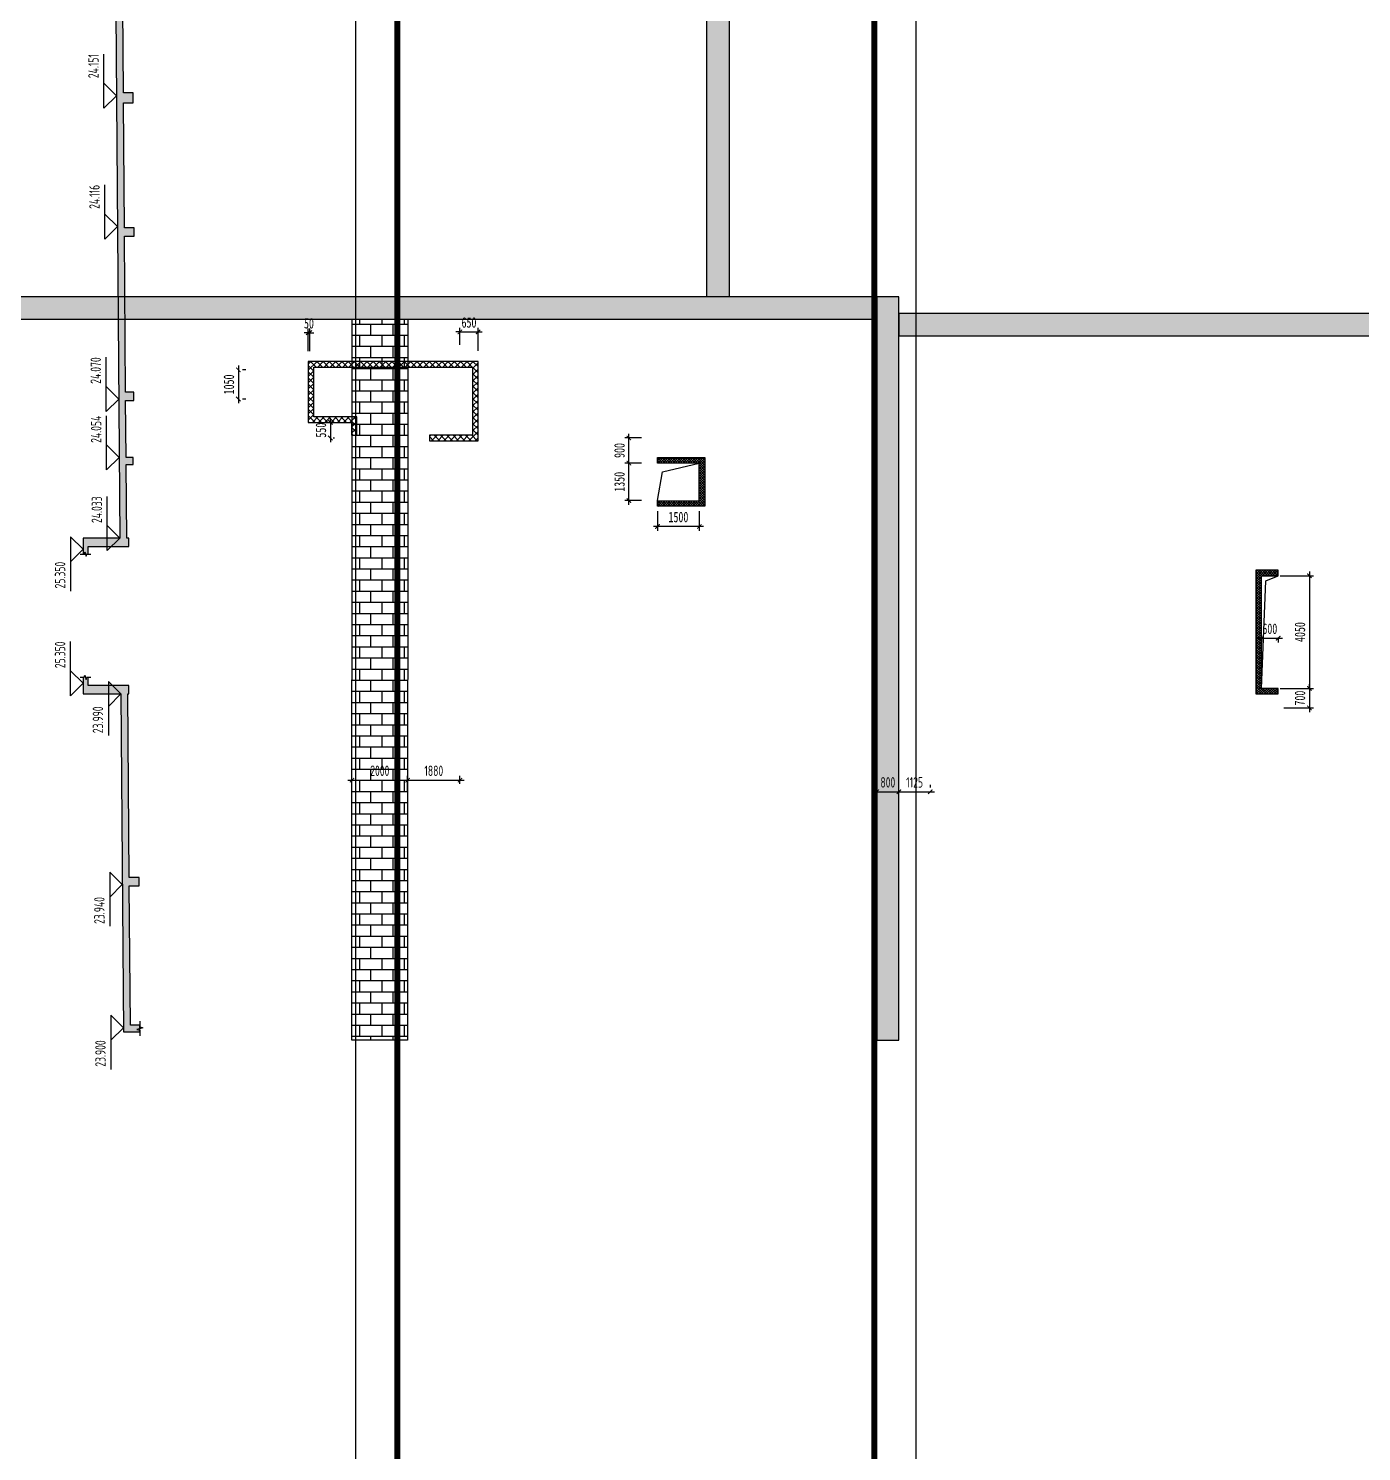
# Model space of a CAD drawing. Extents: x -302153 to 1239823, y 44204 to 1496698.
# Drawn here: x 1098620 to 1146520, y 778397 to 829547 of the extents above; entities that cross this region are included whole.
import ezdxf
from ezdxf.enums import TextEntityAlignment as Align

# ---------------------------------------------------------------- set-up
doc = ezdxf.new("R2010")
doc.units = 0
doc.header["$LTSCALE"] = 1500
doc.header["$MEASUREMENT"] = 0
doc.layers.get('0').update_dxf_attribs({"linetype": 'CONTINUOUS'})
doc.layers.get('Defpoints').update_dxf_attribs({"color": 2, "linetype": 'CONTINUOUS'})
for name, color, linetype in [('HATCH1', 181, 'CONTINUOUS'), ('S_HOLE', 201, 'CONTINUOUS'), ('S_HOLE_TEXT', 201, 'CONTINUOUS'), ('S_PLAN_DIMS', 3, 'CONTINUOUS'), ('SD_DIMS', 3, 'CONTINUOUS'), ('SD_THIN', 83, 'CONTINUOUS'), ('后浇带', 7, 'CONTINUOUS')]:
    doc.layers.add(name, color=color, linetype=linetype)
doc.layers.add('内框', color=8, linetype='CONTINUOUS', plot=False)
doc.styles.add('TH-STYLE3', font='tssdeng.shx', dxfattribs={"width": 0.7, "bigfont": 'tssdchn.shx'})
doc.styles.add('TSSD_Dimension', font='', dxfattribs={"width": 0.7})
doc.styles.add('TSSD_Label', font='tssdeng.shx', dxfattribs={"width": 0.7, "bigfont": 'hztxt.shx'})
doc.styles.add('黑体', font='simhei.ttf')
doc.styles.get('TSSD_Dimension').set_extended_font_data('SimSun')
doc.dimstyles.new('TSSD_150_150', dxfattribs={"dimtxt": 375, "dimasz": 150, "dimexe": 150, "dimexo": 375, "dimgap": 150, "dimtad": 1, "dimdec": 0, "dimzin": 0, "dimdsep": 46, "dimtxsty": 'TSSD_Dimension', "dimblk": 'ARCHTICK', "dimblk1": 'ARCHTICK', "dimblk2": 'ARCHTICK', "dimcen": 0, "dimdle": 150, "dimclrt": 7, "dimadec": 0, "dimazin": 0, "dimtfac": 1, "dimtdec": 0, "dimtix": 1, "dimtmove": 2, "dimatfit": 3, "dimfxl": 1, "dimtolj": 1, "dimtzin": 0, "dimarcsym": 0})
pattern_1 = [(45, (0, 0), (-44.9012806, 44.9012806), []), (135, (0, 0), (-44.9012806, -44.9012806), [])]

# ---------------------------------------------------------------- blocks, each defined once
blk = doc.blocks.new('THAPE_A0L1_inner')
at = {"layer": '内框'}
blk.add_lwpolyline([(0, 0), (1486, 0), (1486, 841), (0, 841)], close=True, dxfattribs=at)
at = {"layer": '内框', "const_width": 1.4}
blk.add_lwpolyline([(25, 831), (25, 10), (1476, 10), (1476, 831)], close=True, dxfattribs=at)
at = {"layer": '内框', "style": '黑体', "width": 0.8}
blk.add_attdef('内框名称', (73.61, 847.62), '', height=10, dxfattribs=at)
blk = doc.blocks.new('_ArchTick')
at = {"color": 0, "const_width": 0.25}
blk.add_lwpolyline([(-0.53, -0.53), (0.53, 0.53)], dxfattribs=at)
blk = doc.blocks.new('*D69')
at = {"layer": 'Defpoints', "color": 0, "transparency": 16777216}
for p in [(1143224, 805827), (1143350, 805127), (1144647, 805127)]:
    blk.add_point(p, dxfattribs=at)
at = {"layer": 'S_HOLE', "color": 0, "lineweight": -2, "transparency": 16777216}
for p, q in [((1143599, 805827), (1144797, 805827)), ((1144647, 805827), (1144647, 805977)), ((1144647, 805827), (1144647, 805127)), ((1143725, 805127), (1144797, 805127)), ((1144647, 805127), (1144647, 804977))]:
    blk.add_line(p, q, dxfattribs=at)
at = {"layer": 'S_HOLE', "color": 0, "lineweight": -2, "transparency": 16777216, "xscale": 150, "yscale": 150, "zscale": 150}
for p, rotation in [((1144647, 805827), 270), ((1144647, 805127), 90)]:
    blk.add_blockref('_ArchTick', p, dxfattribs=dict(at, rotation=rotation))
at = {"layer": 'S_HOLE', "color": 7, "transparency": 16777216, "insert": (1144309, 805477), "char_height": 375, "attachment_point": 5, "rotation": 90, "style": 'TSSD_Dimension'}
blk.add_mtext('\\A1;700', dxfattribs=at)
blk = doc.blocks.new('*D70')
at = {"layer": 'Defpoints', "color": 0, "transparency": 16777216}
for p in [(1143224, 809877), (1143224, 805827), (1144647, 805827)]:
    blk.add_point(p, dxfattribs=at)
at = {"layer": 'S_HOLE', "color": 0, "lineweight": -2, "transparency": 16777216}
for p, q in [((1143599, 809877), (1144797, 809877)), ((1144647, 810027), (1144647, 805677)), ((1143599, 805827), (1144797, 805827))]:
    blk.add_line(p, q, dxfattribs=at)
at = {"layer": 'S_HOLE', "color": 0, "lineweight": -2, "transparency": 16777216, "xscale": 150, "yscale": 150, "zscale": 150}
for p, rotation in [((1144647, 809877), 90), ((1144647, 805827), 270)]:
    blk.add_blockref('_ArchTick', p, dxfattribs=dict(at, rotation=rotation))
at = {"layer": 'S_HOLE', "color": 7, "transparency": 16777216, "insert": (1144309, 807852), "char_height": 375, "attachment_point": 5, "rotation": 90, "style": 'TSSD_Dimension'}
blk.add_mtext('\\A1;4050', dxfattribs=at)
blk = doc.blocks.new('*D71')
at = {"layer": 'Defpoints', "color": 0, "transparency": 16777216}
for p in [(1142924, 808026), (1143524, 808026), (1143524, 807632)]:
    blk.add_point(p, dxfattribs=at)
at = {"layer": 'S_HOLE', "color": 0, "lineweight": -2, "transparency": 16777216}
for p, q in [((1142924, 807651), (1142924, 807482)), ((1143524, 807651), (1143524, 807482)), ((1142924, 807632), (1142774, 807632)), ((1142924, 807632), (1143524, 807632)), ((1143524, 807632), (1143674, 807632))]:
    blk.add_line(p, q, dxfattribs=at)
at = {"layer": 'S_HOLE', "color": 0, "lineweight": -2, "transparency": 16777216, "xscale": 150, "yscale": 150, "zscale": 150}
blk.add_blockref('_ArchTick', (1142924, 807632), dxfattribs=at)
at = {"layer": 'S_HOLE', "color": 0, "lineweight": -2, "transparency": 16777216, "xscale": 150, "yscale": 150, "zscale": 150, "rotation": 180}
blk.add_blockref('_ArchTick', (1143524, 807632), dxfattribs=at)
at = {"layer": 'S_HOLE', "color": 7, "transparency": 16777216, "insert": (1143224, 807969), "char_height": 375, "attachment_point": 5, "style": 'TSSD_Dimension'}
blk.add_mtext('\\A1;600', dxfattribs=at)
blk = doc.blocks.new('*D73')
at = {"layer": 'Defpoints', "color": 0, "transparency": 16777216}
for p in [(1120195, 814827), (1121024, 814827), (1121024, 813928)]:
    blk.add_point(p, dxfattribs=at)
at = {"layer": 'S_HOLE', "color": 0, "lineweight": -2, "transparency": 16777216}
for p, q in [((1120649, 814827), (1120045, 814827)), ((1120195, 813778), (1120195, 814977)), ((1120649, 813928), (1120045, 813928))]:
    blk.add_line(p, q, dxfattribs=at)
at = {"layer": 'S_HOLE', "color": 0, "lineweight": -2, "transparency": 16777216, "xscale": 150, "yscale": 150, "zscale": 150}
for p, rotation in [((1120195, 814827), 90), ((1120195, 813928), 270)]:
    blk.add_blockref('_ArchTick', p, dxfattribs=dict(at, rotation=rotation))
at = {"layer": 'S_HOLE', "color": 7, "transparency": 16777216, "insert": (1119858, 814378), "char_height": 375, "attachment_point": 5, "rotation": 90, "style": 'TSSD_Dimension'}
blk.add_mtext('\\A1;900', dxfattribs=at)
blk = doc.blocks.new('*D74')
at = {"layer": 'Defpoints', "color": 0, "transparency": 16777216}
for p in [(1120195, 813928), (1121024, 813928), (1121024, 812577)]:
    blk.add_point(p, dxfattribs=at)
at = {"layer": 'S_HOLE', "color": 0, "lineweight": -2, "transparency": 16777216}
for p, q in [((1120649, 813928), (1120045, 813928)), ((1120195, 812427), (1120195, 814078)), ((1120649, 812577), (1120045, 812577))]:
    blk.add_line(p, q, dxfattribs=at)
at = {"layer": 'S_HOLE', "color": 0, "lineweight": -2, "transparency": 16777216, "xscale": 150, "yscale": 150, "zscale": 150}
for p, rotation in [((1120195, 813928), 90), ((1120195, 812577), 270)]:
    blk.add_blockref('_ArchTick', p, dxfattribs=dict(at, rotation=rotation))
at = {"layer": 'S_HOLE', "color": 7, "transparency": 16777216, "insert": (1119858, 813253), "char_height": 375, "attachment_point": 5, "rotation": 90, "style": 'TSSD_Dimension'}
blk.add_mtext('\\A1;1350', dxfattribs=at)
blk = doc.blocks.new('*D75')
at = {"layer": 'Defpoints', "color": 0, "transparency": 16777216}
for p in [(1121224, 812577), (1122724, 812574), (1121224, 811646)]:
    blk.add_point(p, dxfattribs=at)
at = {"layer": 'S_HOLE', "color": 0, "lineweight": -2, "transparency": 16777216}
for p, q in [((1121224, 812202), (1121224, 811496)), ((1122724, 812199), (1122724, 811496)), ((1122874, 811646), (1121074, 811646))]:
    blk.add_line(p, q, dxfattribs=at)
at = {"layer": 'S_HOLE', "color": 0, "lineweight": -2, "transparency": 16777216, "xscale": 150, "yscale": 150, "zscale": 150, "rotation": 180}
blk.add_blockref('_ArchTick', (1121224, 811646), dxfattribs=at)
at = {"layer": 'S_HOLE', "color": 0, "lineweight": -2, "transparency": 16777216, "xscale": 150, "yscale": 150, "zscale": 150}
blk.add_blockref('_ArchTick', (1122724, 811646), dxfattribs=at)
at = {"layer": 'S_HOLE', "color": 7, "transparency": 16777216, "insert": (1121974, 811984), "char_height": 375, "attachment_point": 5, "style": 'TSSD_Dimension'}
blk.add_mtext('\\A1;1500', dxfattribs=at)
blk = doc.blocks.new('*D182')
at = {"layer": 'Defpoints', "color": 0, "transparency": 16777216}
for p in [(1106052, 817278), (1106052, 816227), (1106161, 816227)]:
    blk.add_point(p, dxfattribs=at)
at = {"layer": 'SD_DIMS', "color": 0, "lineweight": -2, "transparency": 16777216}
for p, q in [((1106161, 817428), (1106161, 816077)), ((1106427, 817278), (1106311, 817278)), ((1106427, 816227), (1106311, 816227))]:
    blk.add_line(p, q, dxfattribs=at)
at = {"layer": 'SD_DIMS', "color": 0, "lineweight": -2, "transparency": 16777216, "xscale": 150, "yscale": 150, "zscale": 150}
for p, rotation in [((1106161, 817278), 90), ((1106161, 816227), 270)]:
    blk.add_blockref('_ArchTick', p, dxfattribs=dict(at, rotation=rotation))
at = {"layer": 'SD_DIMS', "color": 7, "transparency": 16777216, "insert": (1105823, 816752), "char_height": 375, "attachment_point": 5, "rotation": 90, "style": 'TSSD_Dimension'}
blk.add_mtext('\\A1;1050', dxfattribs=at)
blk = doc.blocks.new('*D205')
at = {"layer": 'Defpoints', "color": 0, "transparency": 16777216}
for p in [(1109197, 815388), (1109197, 814827), (1109468, 814827)]:
    blk.add_point(p, dxfattribs=at)
at = {"layer": 'S_HOLE', "color": 0, "lineweight": -2, "transparency": 16777216}
for p, q in [((1109468, 815388), (1109468, 815538)), ((1109468, 815388), (1109468, 814827)), ((1109572, 815388), (1109618, 815388)), ((1109468, 814827), (1109468, 814677)), ((1109572, 814827), (1109618, 814827))]:
    blk.add_line(p, q, dxfattribs=at)
at = {"layer": 'S_HOLE', "color": 0, "lineweight": -2, "transparency": 16777216, "xscale": 150, "yscale": 150, "zscale": 150}
for p, rotation in [((1109468, 815388), 270), ((1109468, 814827), 90)]:
    blk.add_blockref('_ArchTick', p, dxfattribs=dict(at, rotation=rotation))
at = {"layer": 'S_HOLE', "color": 7, "transparency": 16777216, "insert": (1109130, 815108), "char_height": 375, "attachment_point": 5, "rotation": 90, "style": 'TSSD_Dimension'}
blk.add_mtext('\\A1;550', dxfattribs=at)
blk = doc.blocks.new('*D206')
at = {"layer": 'Defpoints', "color": 0, "transparency": 16777216}
for p in [(1108724, 818611), (1108674, 817578), (1108724, 817578)]:
    blk.add_point(p, dxfattribs=at)
at = {"layer": 'S_HOLE', "color": 0, "lineweight": -2, "transparency": 16777216}
for p, q in [((1108674, 818611), (1108524, 818611)), ((1108674, 817953), (1108674, 818761)), ((1108674, 818611), (1108724, 818611)), ((1108724, 817953), (1108724, 818761)), ((1108724, 818611), (1108874, 818611))]:
    blk.add_line(p, q, dxfattribs=at)
at = {"layer": 'S_HOLE', "color": 0, "lineweight": -2, "transparency": 16777216, "xscale": 150, "yscale": 150, "zscale": 150}
blk.add_blockref('_ArchTick', (1108674, 818611), dxfattribs=at)
at = {"layer": 'S_HOLE', "color": 0, "lineweight": -2, "transparency": 16777216, "xscale": 150, "yscale": 150, "zscale": 150, "rotation": 180}
blk.add_blockref('_ArchTick', (1108724, 818611), dxfattribs=at)
at = {"layer": 'S_HOLE', "color": 7, "transparency": 16777216, "insert": (1108699, 818948), "char_height": 375, "attachment_point": 5, "style": 'TSSD_Dimension'}
blk.add_mtext('\\A1;50', dxfattribs=at)
blk = doc.blocks.new('*D207')
at = {"layer": 'Defpoints', "color": 0, "transparency": 16777216}
for p in [(1114774, 818639), (1114124, 817806), (1114774, 817579)]:
    blk.add_point(p, dxfattribs=at)
at = {"layer": 'S_HOLE', "color": 0, "lineweight": -2, "transparency": 16777216}
for p, q in [((1114124, 818639), (1113974, 818639)), ((1114124, 818181), (1114124, 818789)), ((1114124, 818639), (1114774, 818639)), ((1114774, 817954), (1114774, 818789)), ((1114774, 818639), (1114924, 818639))]:
    blk.add_line(p, q, dxfattribs=at)
at = {"layer": 'S_HOLE', "color": 0, "lineweight": -2, "transparency": 16777216, "xscale": 150, "yscale": 150, "zscale": 150}
blk.add_blockref('_ArchTick', (1114124, 818639), dxfattribs=at)
at = {"layer": 'S_HOLE', "color": 0, "lineweight": -2, "transparency": 16777216, "xscale": 150, "yscale": 150, "zscale": 150, "rotation": 180}
blk.add_blockref('_ArchTick', (1114774, 818639), dxfattribs=at)
at = {"layer": 'S_HOLE', "color": 7, "transparency": 16777216, "insert": (1114449, 818977), "char_height": 375, "attachment_point": 5, "style": 'TSSD_Dimension'}
blk.add_mtext('\\A1;650', dxfattribs=at)
blk = doc.blocks.new('*D334')
at = {"layer": 'Defpoints', "color": 0, "transparency": 16777216}
for p in [(-88830, 9052), (-90830, 8217), (-88830, 8216)]:
    blk.add_point(p, dxfattribs=at)
at = {"layer": 'S_PLAN_DIMS', "color": 0, "lineweight": -2, "transparency": 16777216}
for p, q in [((-90980, 9052), (-88680, 9052)), ((-90830, 8667), (-90830, 9202)), ((-88830, 8666), (-88830, 9202))]:
    blk.add_line(p, q, dxfattribs=at)
at = {"layer": 'S_PLAN_DIMS', "color": 0, "lineweight": -2, "transparency": 16777216, "xscale": 150, "yscale": 150, "zscale": 150, "rotation": 180}
blk.add_blockref('_ArchTick', (-90830, 9052), dxfattribs=at)
at = {"layer": 'S_PLAN_DIMS', "color": 0, "lineweight": -2, "transparency": 16777216, "xscale": 150, "yscale": 150, "zscale": 150}
blk.add_blockref('_ArchTick', (-88830, 9052), dxfattribs=at)
at = {"layer": 'S_PLAN_DIMS', "color": 7, "transparency": 16777216, "insert": (-89830, 9389), "char_height": 375, "attachment_point": 5, "style": 'TH-STYLE3'}
blk.add_mtext('\\A1;2000', dxfattribs=at)
blk = doc.blocks.new('*D335')
at = {"layer": 'Defpoints', "color": 0, "transparency": 16777216}
for p in [(-86950, 9052), (-88830, 8216), (-86950, 8471)]:
    blk.add_point(p, dxfattribs=at)
at = {"layer": 'S_PLAN_DIMS', "color": 0, "lineweight": -2, "transparency": 16777216}
for p, q in [((-88980, 9052), (-86800, 9052)), ((-88830, 8666), (-88830, 9202)), ((-86950, 8921), (-86950, 9202))]:
    blk.add_line(p, q, dxfattribs=at)
at = {"layer": 'S_PLAN_DIMS', "color": 0, "lineweight": -2, "transparency": 16777216, "xscale": 150, "yscale": 150, "zscale": 150, "rotation": 180}
blk.add_blockref('_ArchTick', (-88830, 9052), dxfattribs=at)
at = {"layer": 'S_PLAN_DIMS', "color": 0, "lineweight": -2, "transparency": 16777216, "xscale": 150, "yscale": 150, "zscale": 150}
blk.add_blockref('_ArchTick', (-86950, 9052), dxfattribs=at)
at = {"layer": 'S_PLAN_DIMS', "color": 7, "transparency": 16777216, "insert": (-87890, 9389), "char_height": 375, "attachment_point": 5, "style": 'TH-STYLE3'}
blk.add_mtext('\\A1;1880', dxfattribs=at)
blk = doc.blocks.new('*D336')
at = {"layer": 'Defpoints', "color": 0, "transparency": 16777216}
for p in [(-71175, 8635), (-71975, 7966), (-71175, 7966)]:
    blk.add_point(p, dxfattribs=at)
at = {"layer": 'S_PLAN_DIMS', "color": 0, "lineweight": -2, "transparency": 16777216}
for p, q in [((-71975, 8416), (-71975, 8785)), ((-71175, 8416), (-71175, 8785)), ((-71975, 8635), (-72125, 8635)), ((-71975, 8635), (-71175, 8635)), ((-71175, 8635), (-71025, 8635))]:
    blk.add_line(p, q, dxfattribs=at)
at = {"layer": 'S_PLAN_DIMS', "color": 0, "lineweight": -2, "transparency": 16777216, "xscale": 150, "yscale": 150, "zscale": 150}
blk.add_blockref('_ArchTick', (-71975, 8635), dxfattribs=at)
at = {"layer": 'S_PLAN_DIMS', "color": 0, "lineweight": -2, "transparency": 16777216, "xscale": 150, "yscale": 150, "zscale": 150, "rotation": 180}
blk.add_blockref('_ArchTick', (-71175, 8635), dxfattribs=at)
at = {"layer": 'S_PLAN_DIMS', "color": 7, "transparency": 16777216, "insert": (-71575, 8972), "char_height": 375, "attachment_point": 5, "style": 'TH-STYLE3'}
blk.add_mtext('\\A1;800', dxfattribs=at)
blk = doc.blocks.new('*D337')
at = {"layer": 'Defpoints', "color": 0, "transparency": 16777216}
for p in [(-70050, 8635), (-70050, 8428), (-71175, 7966)]:
    blk.add_point(p, dxfattribs=at)
at = {"layer": 'S_PLAN_DIMS', "color": 0, "lineweight": -2, "transparency": 16777216}
for p, q in [((-71175, 8416), (-71175, 8785)), ((-70050, 8878), (-70050, 8785)), ((-71325, 8635), (-69900, 8635))]:
    blk.add_line(p, q, dxfattribs=at)
at = {"layer": 'S_PLAN_DIMS', "color": 0, "lineweight": -2, "transparency": 16777216, "xscale": 150, "yscale": 150, "zscale": 150, "rotation": 180}
blk.add_blockref('_ArchTick', (-71175, 8635), dxfattribs=at)
at = {"layer": 'S_PLAN_DIMS', "color": 0, "lineweight": -2, "transparency": 16777216, "xscale": 150, "yscale": 150, "zscale": 150}
blk.add_blockref('_ArchTick', (-70050, 8635), dxfattribs=at)
at = {"layer": 'S_PLAN_DIMS', "color": 7, "transparency": 16777216, "insert": (-70613, 8972), "char_height": 375, "attachment_point": 5, "style": 'TH-STYLE3'}
blk.add_mtext('\\A1;1125', dxfattribs=at)
blk = doc.blocks.new('A$C1DF81372')
at = {"layer": '后浇带'}
h = blk.add_hatch(dxfattribs=at)
h.set_pattern_fill('AR-HBONE', color=8, scale=2, angle=-90)
h.set_pattern_definition([(315, (-2330306.08, 2785670.76), (287.368196, -8e-14), [609.6, -203.2]), (45, (-2330162.4, 2785527.08), (287.368196, -8e-14), [609.6, -203.2])])
h.paths.add_polyline_path([(-78075, 26423.5), (-77275, 26423.5), (-77275.1, 56098.4), (-78075.1, 56098.4)])
h = blk.add_hatch(dxfattribs=at)
h.set_pattern_fill('STARS', color=8, scale=50, style=0)
h.set_pattern_definition([(0, (-2794175.16, -2214204.5), (0, 274.963), [158.75, -158.75]), (60, (-2794175.16, -2214204.5), (-238.124943, 137.4815), [158.75, -158.75]), (120, (-2794095.78, -2214067.03), (-238.124943, -137.4815), [158.75, -158.75])])
h.paths.add_polyline_path([(-158775, 25625), (-71975, 25623.4), (-71975, 26423.4), (-158775, 26425)])
h = blk.add_hatch(dxfattribs=at)
h.set_pattern_fill('STARS', color=8, scale=50, angle=-90, style=0)
h.set_pattern_definition([(270, (-2311802.86, 2678203.24), (274.963, -5e-14), [158.75, -158.75]), (330, (-2311802.86, 2678203.24), (137.4815, 238.124943), [158.75, -158.75]), (30, (-2311665.37, 2678123.86), (-137.4815, 238.124943), [158.75, -158.75])])
h.paths.add_polyline_path([(-71975, 26423.4), (-71975, -300), (-71175, -300), (-71175, 26423.4)])
h = blk.add_hatch(dxfattribs=at)
h.set_pattern_fill('BRICK1', color=8, scale=50, style=0)
h.set_pattern_definition([(0, (-1201073.9, -1053477.37), (0, 400), []), (90, (-1201073.9, -1053477.37), (-400, 400), [400, -400])])
h.paths.add_polyline_path([(-90828.5, 25623.7), (-88827.3, 25623.7), (-88831.4, -300), (-90832.5, -300)])
h = blk.add_hatch(dxfattribs=at)
h.set_pattern_fill('STARS', color=8, scale=50, style=0)
h.set_pattern_definition([(0, (-2717875.16, -2214803.68), (0, 274.963), [158.75, -158.75]), (60, (-2717875.16, -2214803.68), (-238.124943, 137.4815), [158.75, -158.75]), (120, (-2717795.78, -2214666.2), (-238.124943, -137.4815), [158.75, -158.75])])
h.paths.add_polyline_path([(-71175, 25025.8), (950.2, 25024.2), (950.2, 25824.2), (-71175, 25825.8)])
at = {"layer": '后浇带', "color": 8}
for points, elevation in [([(-78075.1, 56098.4), (-77275.1, 56098.4), (-77275, 26423.5), (-78075, 26423.5)], -1000), ([(-158775, 25625), (-71975, 25623.4), (-71975, 26423.4), (-158775, 26425)], -1600), ([(-71975, 26423.4), (-71975, -300), (-71175, -300), (-71175, 26423.4)], -1000), ([(-71175, 25025.8), (950.2, 25024.2), (950.2, 25824.2), (-71175, 25825.8)], -1000)]:
    blk.add_lwpolyline(points, close=True, dxfattribs=dict(at, elevation=elevation))
blk.add_lwpolyline([(-90828.5, 25623.7), (-88827.3, 25623.7), (-88831.4, -300), (-90832.5, -300)], close=True, dxfattribs=at)
at = {"layer": 'S_PLAN_DIMS'}
for base, p1, p2, picture, middle in [((-88830, 9051.7), (-90830.1, 8216.7), (-88830, 8216.4), '*D334', (-89830, 9389.2)), ((-86950, 9051.7), (-88830, 8216.4), (-86950, 8471.5), '*D335', (-87890, 9389.2)), ((-71175, 8634.7), (-71975, 7966.2), (-71175, 7966.2), '*D336', (-71575, 8972.2)), ((-70050, 8634.7), (-71175, 7966.2), (-70050, 8427.8), '*D337', (-70612.5, 8972.2))]:
    dim = blk.add_linear_dim(base=base, p1=p1, p2=p2, dimstyle='TSSD_150_150', dxfattribs=at)
    dim.commit()
    dim.dimension.update_dxf_attribs({"geometry": picture, "text_midpoint": middle})

msp = doc.modelspace()

# ---------------------------------------------------------------- hatches: boundary and pattern name
at = {"layer": 'HATCH1'}
h = msp.add_hatch(dxfattribs=at)
h.set_pattern_fill('HOLE_MATETIEL', color=256, scale=50, style=0)
h.set_pattern_definition([(45, (-40600.23, -53400), (-112.253202, 112.253202), []), (135, (-40600.23, -53400), (-112.253202, -112.253202), [])])
h.paths.add_polyline_path([(1113223.895, 814928.6024), (1113023.895, 814928.6024), (1113023.895, 814727.7696), (1114773.895, 814727.7696), (1114773.895, 817577.7696), (1108673.895, 817577.7696), (1108673.895, 815387.7696), (1110223.895, 815387.7696), (1110223.895, 814928.2024), (1110423.895, 814928.2024), (1110423.895, 815587.7696), (1110223.895, 815587.7696), (1108873.895, 815587.7696), (1108873.895, 817377.7696), (1114573.895, 817377.7696), (1114573.895, 814927.7696), (1113223.895, 814927.7696)])
h = msp.add_hatch(dxfattribs=at)
h.set_pattern_fill('HOLE_MATETIEL', color=256, scale=20, style=0)
h.set_pattern_definition(pattern_1)
h.paths.add_polyline_path([(1121223.895, 814127.3692), (1122923.8944, 814127.3696), (1122923.8944, 812373.9691), (1121223.7274, 812373.9691), (1121223.7274, 812573.9691), (1122723.8944, 812573.9691), (1122723.8944, 813927.3696), (1121224.1275, 813927.3692)])
h = msp.add_hatch(dxfattribs=at)
h.set_pattern_fill('HOLE_MATETIEL', color=256, scale=20, style=0)
h.set_pattern_definition(pattern_1)
edge = h.paths.add_edge_path()
edge.add_line((1143523.895, 810077.3696), (1142723.895, 810077.3696))
edge.add_line((1142723.895, 810077.3696), (1142723.895, 805627.4034))
edge.add_line((1142723.895, 805627.4034), (1143523.895, 805627.4034))
edge.add_line((1143523.895, 805627.4034), (1143523.8944, 805827.4034))
edge.add_line((1143523.8944, 805827.4034), (1142923.895, 805827.4034))
edge.add_line((1142923.895, 805827.4034), (1142923.895, 809877.3696))
edge.add_line((1142923.895, 809877.3696), (1143523.8944, 809877.3696))
edge.add_line((1143523.8944, 809877.3696), (1143523.895, 810077.4024))
at = {"layer": 'SD_THIN'}
h = msp.add_hatch(dxfattribs=at)
h.set_pattern_fill('ARMORED', color=256, scale=20, style=0)
h.set_pattern_definition([(50, (0, 0), (143.452037, -12.550427), [15, -165]), (355, (0, 0), (-27.750267, 150.438427), [12, -132]), (100.4514, (11.95, -1.05), (115.701876, 137.887908), [12.748038, -140.228422]), (46.1842, (0, 40), (213.44821, -33.103803), [22.5, -247.5]), (96.6356, (17.79, 37.24), (186.93254, 194.823574), [19.122058, -210.3426]), (351.1842, (0, 40), (186.93239, 194.82372), [18, -198]), (21, (20, 30), (119.38141, -80.523778), [15, -165]), (326, (20, 30), (48.663066, 145.030009), [12, -132]), (71.4514, (29.95, 23.29), (168.044526, 64.5061), [12.748038, -140.228422]), (37.5, (0, 0), (2.431971, 66.5787708), [0, -130.4, 0, -134, 0, -132.5]), (7.5, (0, 0), (52.6139075, 78.8823424), [0, -76.4, 0, -127.4, 0, -50.5]), (327.5, (-44.6, 0), (106.7644872, -4.5109743), [0, -50, 0, -156, 0, -207]), (317.5, (-64.6, 0), (116.637234, 20.0209965), [0, -65, 0, -103.6, 0, -147]), (45, (0, 0), (-70.710678, 70.710678), [])])
h.paths.add_polyline_path([(1101806.3853, 856926.9001), (1101830.8535, 856926.9001), (1101830.8535, 857226.9001), (1100360.8535, 857226.9001), (1100360.8535, 857949.5505), (1100180.8535, 857949.5505), (1100180.8535, 856926.9001), (1101556.3783, 856926.9001), (1101898.9289, 811227.3698), (1100580.9057, 811227.3698), (1100580.9057, 810653.7384), (1100760.9057, 810653.7384), (1100760.9057, 810927.3698), (1102230.9057, 810927.3698), (1102230.9057, 811227.3698), (1102148.936, 811227.3698), (1102129.0723, 813877.3696), (1102379.0653, 813877.3696), (1102379.0653, 814127.3696), (1102127.1984, 814127.3696), (1102111.8322, 816177.3696), (1102411.8252, 816177.3696), (1102411.8252, 816477.3696), (1102109.5835, 816477.3696), (1102067.6075, 822077.3696), (1102417.6004, 822077.3696), (1102417.6004, 822377.3696), (1102065.3587, 822377.3696), (1102031.628, 826877.3696), (1102381.621, 826877.3696), (1102381.621, 827227.3696), (1102029.0045, 827227.3696), (1101994.1495, 831877.3696), (1102344.1424, 831877.3696), (1102344.1424, 832177.3696), (1101991.9007, 832177.3696), (1101949.9247, 837777.3696), (1102299.9177, 837777.3696), (1102299.9177, 838077.3696), (1101947.676, 838077.3696), (1101913.9453, 842577.3696), (1102263.9383, 842577.3696), (1102263.9383, 842877.3696), (1101911.6966, 842877.3696), (1101876.4667, 847577.3696), (1102226.4597, 847577.3696), (1102226.4597, 847877.3696), (1101874.218, 847877.3696), (1101831.8672, 853527.3696), (1102181.8602, 853527.3696), (1102181.8602, 853877.3696), (1101829.2437, 853877.3696)])
h = msp.add_hatch(dxfattribs=at)
h.set_pattern_fill('ARMORED', color=256, scale=20, style=0)
h.set_pattern_definition([(50, (0, 37776.41), (143.452037, -12.550427), [15, -165]), (355, (0, 37776.41), (-27.750267, 150.438427), [12, -132]), (100.4514, (11.95, 37775.37), (115.701876, 137.887908), [12.748038, -140.228422]), (46.1842, (0, 37816.41), (213.44821, -33.103803), [22.5, -247.5]), (96.6356, (17.79, 37813.65), (186.93254, 194.823574), [19.122058, -210.3426]), (351.1842, (0, 37816.41), (186.93239, 194.82372), [18, -198]), (21, (20, 37806.41), (119.38141, -80.523778), [15, -165]), (326, (20, 37806.41), (48.663066, 145.030009), [12, -132]), (71.4514, (29.95, 37799.7), (168.044526, 64.5061), [12.748038, -140.228422]), (37.5, (0, 37776.41), (2.431971, 66.5787708), [0, -130.4, 0, -134, 0, -132.5]), (7.5, (0, 37776.41), (52.6139075, 78.8823424), [0, -76.4, 0, -127.4, 0, -50.5]), (327.5, (-44.6, 37776.41), (106.7644872, -4.5109743), [0, -50, 0, -156, 0, -207]), (317.5, (-64.6, 37776.41), (116.637234, 20.0209965), [0, -65, 0, -103.6, 0, -147]), (45, (0, 37776.41), (-70.710678, 70.710678), [])])
h.paths.add_polyline_path([(1102592.6254, 799027.3696), (1102240.3837, 799027.3696), (1102190.9057, 805628.2024), (1102230.9057, 805628.2024), (1102230.9057, 805928.2024), (1100760.9057, 805928.2024), (1100760.9057, 806227.8024), (1100717.7057, 806227.8024), (1100692.5057, 806148.6024), (1100649.3057, 806307.0024), (1100624.1057, 806227.8024), (1100580.9057, 806227.8024), (1100580.9057, 805628.2024), (1101940.8987, 805628.2024), (1102031.9779, 793477.3696), (1102618.8739, 793477.3696), (1102618.8739, 793727.3719), (1102280.1109, 793727.3719), (1102242.6324, 798727.3696), (1102592.6254, 798727.3696)])

# ---------------------------------------------------------------- linework, layer by layer
at = {"layer": 'HATCH1', "elevation": 0}
msp.add_lwpolyline([(1113223.895, 814928.6024), (1113023.895, 814928.6024), (1113023.895, 814727.7696), (1114773.895, 814727.7696), (1114773.895, 817577.7696), (1108673.895, 817577.7696), (1108673.895, 815387.7696), (1110223.895, 815387.7696), (1110223.895, 814928.2024), (1110423.895, 814928.2024), (1110423.895, 815587.7696), (1110223.895, 815587.7696), (1110223.895, 815587.7696), (1108873.895, 815587.7696), (1108873.895, 817377.7696), (1114573.895, 817377.7696), (1114573.895, 814927.7696), (1113223.895, 814927.7696)], close=True, dxfattribs=at)
msp.add_lwpolyline([(1121223.895, 814127.3692), (1122923.8944, 814127.3696), (1122923.8944, 812373.9691), (1121223.7274, 812373.9691), (1121223.7274, 812573.9691), (1122723.8944, 812573.9691), (1122723.8944, 813927.3696), (1121224.1275, 813927.3692), (1121223.895, 814127.3692)], dxfattribs=at)
at = {"layer": 'HATCH1'}
msp.add_lwpolyline([(1143523.895, 810077.3696), (1142723.895, 810077.3696), (1142723.895, 805627.4034), (1143523.895, 805627.4034), (1143523.8944, 805827.4034), (1142923.895, 805827.4034), (1142923.895, 809877.3696), (1143523.8944, 809877.3696), (1143523.895, 810077.4024)], dxfattribs=at)
at = {"layer": 'S_HOLE', "elevation": 0}
msp.add_lwpolyline([(1121224.1275, 812577.3696), (1121406.3704, 813610.8297), (1122723.8944, 813924.4606)], dxfattribs=at)
at = {"layer": 'S_HOLE'}
msp.add_lwpolyline([(1142924.1274, 805828.2024), (1143079.5392, 809698.2532), (1143523.8944, 809877.3696)], dxfattribs=at)
at = {"layer": 'SD_THIN', "color": 2}
for p, q in [((1101329.7477, 827577.369), (1101329.7477, 828627.369)), ((1101779.7477, 827127.369), (1101329.7477, 827577.369)), ((1101329.7477, 826677.369), (1101329.7477, 827577.369)), ((1101779.7477, 827127.369), (1101329.7477, 826677.369)), ((1101364.9771, 822877.3499, 0.0006), (1101364.9771, 823927.3499, 0.0006)), ((1101814.9771, 822427.3499, 0.0006), (1101364.9771, 822877.3499, 0.0006)), ((1101364.9771, 821977.3499, 0.0006), (1101364.9771, 822877.3499, 0.0006)), ((1101814.9771, 822427.3499, 0.0006), (1101364.9771, 821977.3499, 0.0006)), ((1101411.4497, 816677.3702), (1101411.4497, 817727.3702)), ((1101861.4497, 816227.3702), (1101411.4497, 816677.3702)), ((1101411.4497, 815777.3702), (1101411.4497, 816677.3702)), ((1101861.4497, 816227.3702), (1101411.4497, 815777.3702)), ((1101427.1914, 814577.3696, 0.0002), (1101427.1914, 815627.3696, 0.0002)), ((1101877.1914, 814127.3696, 0.0002), (1101427.1914, 814577.3696, 0.0002)), ((1101427.1914, 813677.3696, 0.0002), (1101427.1914, 814577.3696, 0.0002)), ((1101877.1914, 814127.3696, 0.0002), (1101427.1914, 813677.3696, 0.0002)), ((1101448.9289, 811677.3698), (1101448.9289, 812727.3698)), ((1100580.9057, 810826.4034, 0), (1100130.9057, 811276.4034, 0)), ((1100130.9057, 811276.4034, 0), (1100130.9057, 810376.4034, 0)), ((1101898.9289, 811227.3698), (1101448.9289, 811677.3698)), ((1101448.9289, 810777.3698), (1101448.9289, 811677.3698)), ((1100580.9057, 810826.4034, 0), (1100130.9057, 810376.4034, 0)), ((1101898.9289, 811227.3698), (1101448.9289, 810777.3698)), ((1100130.9057, 810376.4034, 0), (1100130.9057, 809326.4034, 0)), ((1100130.9057, 806461.7493, 0), (1100130.9057, 807511.7493, 0)), ((1100580.9057, 806011.7493, 0), (1100130.9057, 806461.7493, 0)), ((1100130.9057, 805561.7493, 0), (1100130.9057, 806461.7493, 0)), ((1100580.9057, 806011.7493, 0), (1100130.9057, 805561.7493, 0)), ((1101940.8987, 805628.2024), (1101490.8987, 806078.2024)), ((1101490.8987, 806078.2024), (1101490.8987, 805178.2024)), ((1101940.8987, 805628.2024), (1101490.8987, 805178.2024)), ((1101490.8987, 805178.2024), (1101490.8987, 804128.2024)), ((1101992.2506, 798777.3696), (1101542.2506, 799227.3696)), ((1101542.2506, 799227.3696), (1101542.2506, 798327.3696)), ((1101992.2506, 798777.3696), (1101542.2506, 798327.3696)), ((1101542.2506, 798327.3696), (1101542.2506, 797277.3696)), ((1102030.8535, 793627.3696), (1101580.8535, 794077.3696)), ((1101580.8535, 794077.3696), (1101580.8535, 793177.3696)), ((1102030.8535, 793627.3696), (1101580.8535, 793177.3696)), ((1101580.8535, 793177.3696), (1101580.8535, 792127.3696))]:
    msp.add_line(p, q, dxfattribs=at)
at = {"layer": 'SD_THIN', "elevation": 0.0006}
msp.add_lwpolyline([(1101556.3783, 856926.9001), (1101898.9289, 811227.3698), (1100580.9057, 811227.3698), (1100580.9057, 810653.7384), (1100760.9057, 810653.7384), (1100760.9057, 810927.3698), (1102230.9057, 810927.3698), (1102230.9057, 811227.3698), (1102148.936, 811227.3698), (1102129.0723, 813877.3696), (1102379.0653, 813877.3696), (1102379.0653, 814127.3696), (1102127.1984, 814127.3696), (1102111.8322, 816177.3696), (1102411.8252, 816177.3696), (1102411.8252, 816477.3696), (1102109.5835, 816477.3696), (1102067.6075, 822077.3696), (1102417.6004, 822077.3696), (1102417.6004, 822377.3696), (1102065.3587, 822377.3696), (1102031.628, 826877.3696), (1102381.621, 826877.3696), (1102381.621, 827227.3696), (1102029.0045, 827227.3696), (1101994.1495, 831877.3696)], dxfattribs=at)
at = {"layer": 'SD_THIN'}
for points in [[(1100480.1057, 810653.7384), (1100624.1057, 810653.7384), (1100649.3057, 810732.9384), (1100692.5057, 810574.5384), (1100717.7057, 810653.7384), (1100861.7057, 810653.7384)], [(1100480.1057, 806227.8024), (1100624.1057, 806227.8024), (1100649.3057, 806307.0024), (1100692.5057, 806148.6024), (1100717.7057, 806227.8024), (1100861.7057, 806227.8024)], [(1100580.9057, 806227.4024), (1100580.9057, 805628.2024), (1101940.8987, 805628.2024), (1102031.9779, 793477.3696), (1102618.8739, 793477.3696), (1102618.8739, 793727.3719), (1102280.1109, 793727.3719), (1102242.6324, 798727.3696), (1102592.6254, 798727.3696), (1102592.6254, 799027.3696), (1102240.3837, 799027.3696), (1102190.9057, 805628.2024), (1102230.9057, 805628.2024), (1102230.9057, 805928.2024), (1100760.9057, 805928.2024), (1100760.9057, 806227.8024)], [(1102618.8739, 793867.372), (1102618.8739, 793667.3719), (1102728.8739, 793632.3719), (1102508.8739, 793572.3719), (1102618.8739, 793537.3719), (1102618.8739, 793337.3718)]]:
    msp.add_lwpolyline(points, dxfattribs=at)

# ---------------------------------------------------------------- block references
at = {"layer": 'S_HOLE_TEXT'}
msp.add_blockref('A$C1DF81372', (1201073.895, 793477.3719), dxfattribs=at)
at = {"layer": '内框', "xscale": 150, "yscale": 150, "zscale": 150, "rotation": 270}
for p in [(1004362.6912, 950147.9042), (1110372.8135, 950147.9042)]:
    msp.add_blockref('THAPE_A0L1_inner', p, dxfattribs=at)

# ---------------------------------------------------------------- texts
at = {"layer": 'SD_THIN', "color": 2, "style": 'TSSD_Label', "width": 0.7}
for s, p in [('24.151', (1101254.7477, 828627.369)), ('24.116', (1101289.9771, 823927.3499, 0.0006)), ('24.070', (1101336.4497, 817727.3702)), ('24.054', (1101352.1914, 815627.3696, 0.0002)), ('24.033', (1101373.9289, 812727.3698)), ('25.350', (1100055.9057, 810376.4034, 0)), ('25.350', (1100055.9057, 807511.7493, 0)), ('23.990', (1101415.8987, 805178.2024)), ('23.940', (1101467.2506, 798327.3696)), ('23.900', (1101505.8535, 793177.3696))]:
    msp.add_text(s, height=375, rotation=90, dxfattribs=at).set_placement(p, align=Align.BOTTOM_RIGHT)

# ---------------------------------------------------------------- dimensions: what is measured, and where the dimension line sits
at = {"layer": 'S_HOLE'}
for base, p1, p2, picture, middle in [((1108723.895, 818610.7458), (1108673.895, 817577.7696), (1108723.895, 817577.7696), '*D206', (1108698.895, 818948.2458)), ((1114773.895, 818639.1671), (1114123.895, 817805.766), (1114773.895, 817578.6024), '*D207', (1114448.895, 818976.6671)), ((1121224.1281, 811646.2463), (1122723.8944, 812573.9691), (1121224.1281, 812577.3731), '*D75', (1121974.0113, 811983.7463)), ((1143523.8944, 807631.7824), (1142923.895, 808025.5963), (1143523.8944, 808025.5963), '*D71', (1143223.8947, 807969.2824))]:
    dim = msp.add_linear_dim(base=base, p1=p1, p2=p2, dimstyle='TSSD_150_150', dxfattribs=at)
    dim.commit()
    dim.dimension.update_dxf_attribs({"geometry": picture, "text_midpoint": middle})
dim = msp.add_linear_dim(base=(1109467.6151, 814827.3696), p1=(1109197.2596, 815387.7696), p2=(1109197.2596, 814827.3696), angle=90, text='550', dimstyle='TSSD_150_150', dxfattribs=at)
dim.commit()
dim.dimension.update_dxf_attribs({"geometry": '*D205', "text_midpoint": (1109130.1151, 815107.5696)})
for base, p1, p2, picture, middle in [((1120195.3728, 814827.3696), (1121023.895, 813927.7696), (1121023.895, 814827.3696), '*D73', (1119857.8728, 814377.5696)), ((1120195.3728, 813927.7696), (1121023.895, 812577.3696), (1121023.895, 813927.7696), '*D74', (1119857.8728, 813252.5696)), ((1144646.7526, 805827.4034), (1143223.8947, 809877.3696), (1143223.8947, 805827.4034), '*D70', (1144309.2526, 807852.3865)), ((1144646.7526, 805127.3696), (1143223.8947, 805827.4034), (1143349.6645, 805127.3696), '*D69', (1144309.2526, 805477.3865))]:
    dim = msp.add_linear_dim(base=base, p1=p1, p2=p2, angle=90, dimstyle='TSSD_150_150', dxfattribs=at)
    dim.commit()
    dim.dimension.update_dxf_attribs({"geometry": picture, "text_midpoint": middle})
at = {"layer": 'SD_DIMS'}
dim = msp.add_linear_dim(base=(1106160.5286, 816227.3696), p1=(1106051.7616, 817277.6024), p2=(1106051.7616, 816227.3696), angle=90, dimstyle='TSSD_150_150', dxfattribs=at)
dim.commit()
dim.dimension.update_dxf_attribs({"geometry": '*D182', "text_midpoint": (1105823.0286, 816752.486)})

doc.saveas('drawing.dxf')
